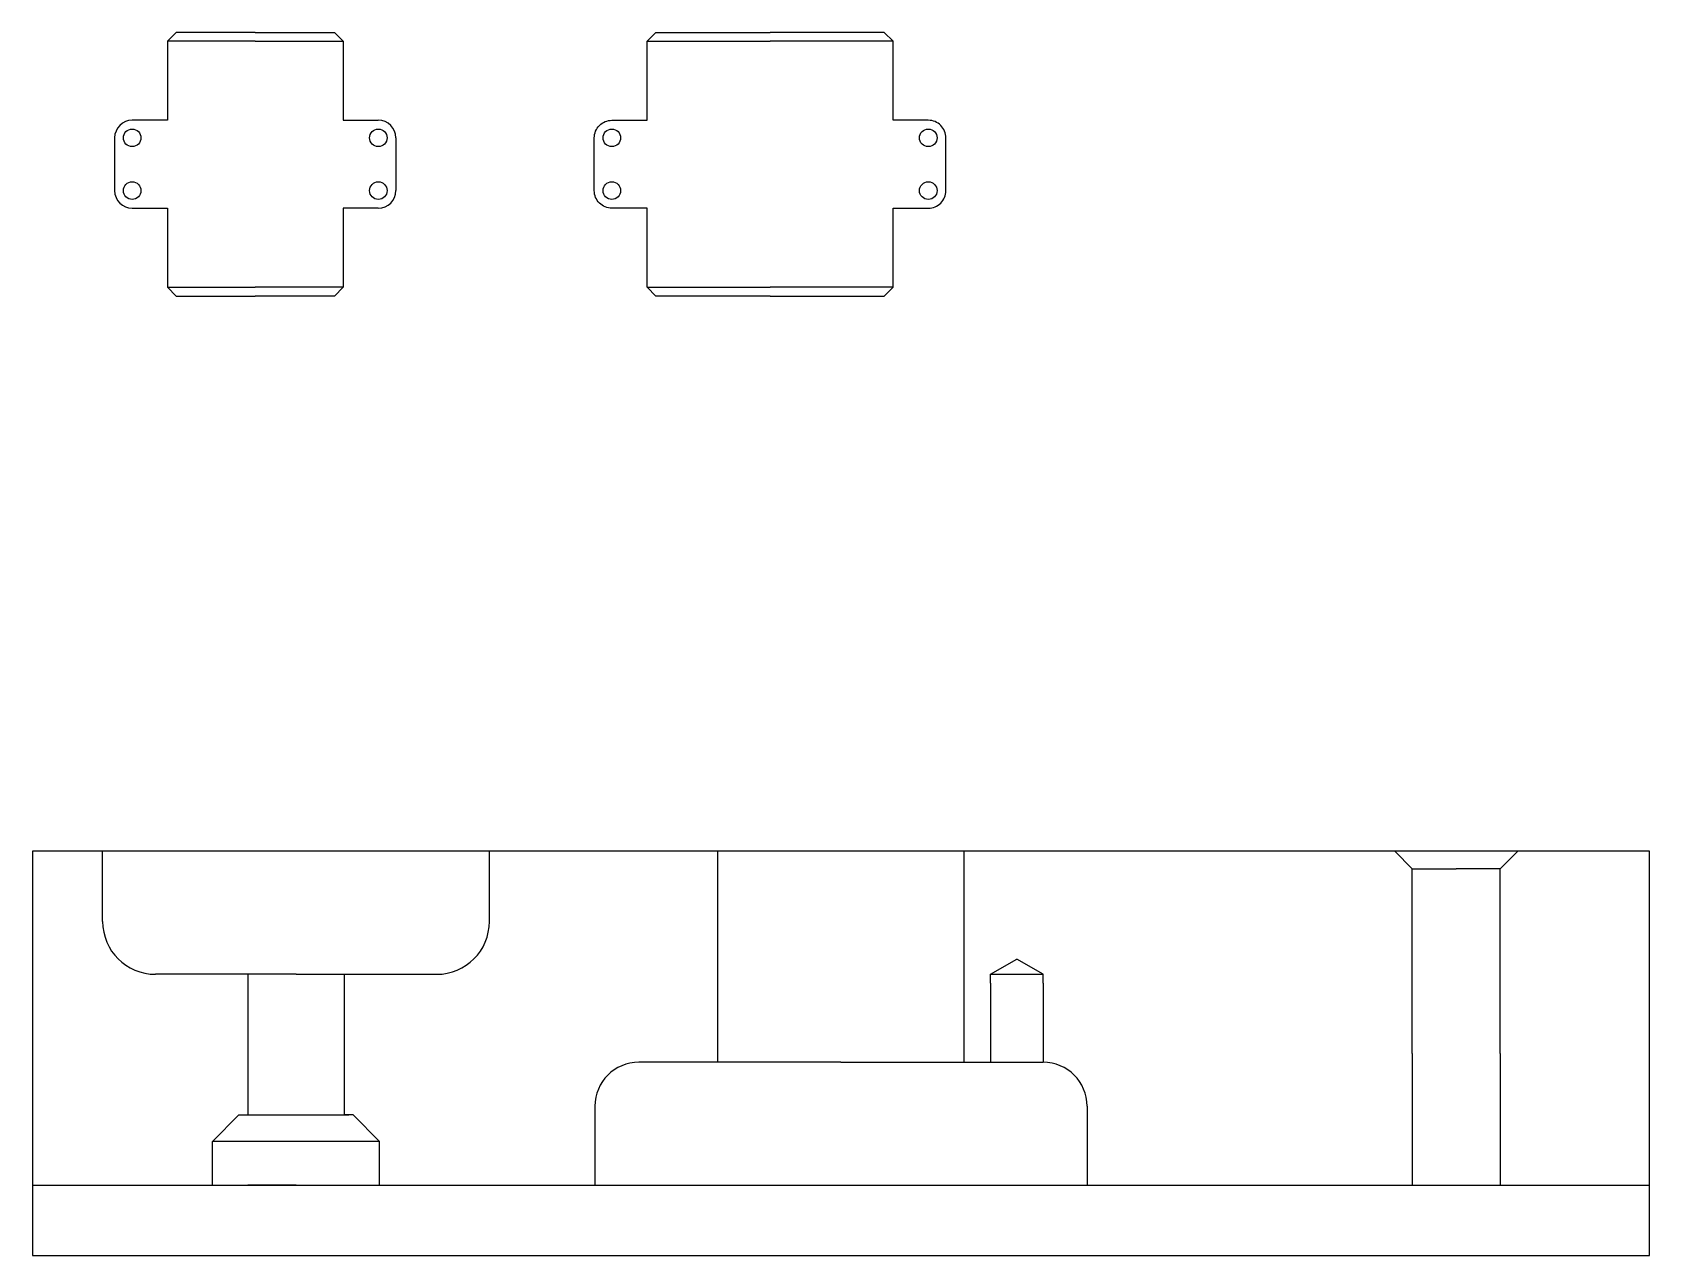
# Model space of a CAD drawing. Header units: millimetres. Extents: x 1330 to 2250, y 2333 to 3029.
import ezdxf

# ---------------------------------------------------------------- set-up
doc = ezdxf.new("R2010")
doc.units = ezdxf.units.MM

msp = doc.modelspace()

# ---------------------------------------------------------------- linework, layer by layer
for p, q in [((1407.09, 3023.79), (1412.09, 3028.79)), ((1457.09, 3028.79), (1412.09, 3028.79)), ((1457.09, 3028.79), (1502.09, 3028.79)), ((1507.09, 3023.79), (1502.09, 3028.79)), ((1407.09, 3023.79), (1407.09, 2978.79)), ((1407.09, 3023.79), (1407.09, 3023.79)), ((1457.09, 3023.79), (1407.53, 3023.79)), ((1457.09, 3023.79), (1506.65, 3023.79)), ((1507.09, 3023.79), (1507.09, 2978.79)), ((1507.09, 3023.79), (1507.09, 3023.79)), ((1407.09, 2978.79), (1387.09, 2978.79)), ((1507.09, 2978.79), (1527.09, 2978.79)), ((1377.09, 2968.79), (1377.09, 2938.79)), ((1537.09, 2968.79), (1537.09, 2938.79)), ((1387.09, 2928.79), (1407.09, 2928.79)), ((1407.09, 2928.79), (1407.09, 2883.79)), ((1527.09, 2928.79), (1507.09, 2928.79)), ((1507.09, 2928.79), (1507.09, 2883.79)), ((1407.09, 2883.79), (1407.09, 2883.79)), ((1407.09, 2883.79), (1412.09, 2878.79)), ((1407.09, 2883.79), (1457.09, 2883.79)), ((1507.09, 2883.79), (1457.09, 2883.79)), ((1507.09, 2883.79), (1502.09, 2878.79)), ((1507.09, 2883.79), (1507.09, 2883.79)), ((1412.09, 2878.79), (1457.09, 2878.79)), ((1502.09, 2878.79), (1457.09, 2878.79)), ((2250.28, 2563.13), (1330.28, 2563.13)), ((1330.28, 2563.13), (1330.28, 2333.13)), ((1370.28, 2523.13), (1370.28, 2563.13)), ((1590.28, 2523.13), (1590.28, 2563.13)), ((1720.28, 2443.13), (1720.28, 2563.13)), ((1860.28, 2443.13), (1860.28, 2563.13)), ((2105.28, 2563.13), (2115.28, 2553.13)), ((2175.28, 2563.13), (2165.28, 2553.13)), ((2175.28, 2563.13), (2175.28, 2563.13)), ((2250.28, 2333.13), (2250.28, 2563.13)), ((2115.28, 2448.13), (2115.28, 2553.13)), ((2115.28, 2553.13), (2140.28, 2553.13)), ((2165.28, 2553.13), (2140.28, 2553.13)), ((2165.28, 2448.13), (2165.28, 2553.13)), ((1875.28, 2493.13), (1890.28, 2501.79)), ((1905.28, 2493.13), (1890.28, 2501.79)), ((1480.28, 2493.13), (1400.28, 2493.13)), ((1452.78, 2493.13), (1452.78, 2413.13)), ((1480.28, 2493.13), (1560.28, 2493.13)), ((1507.78, 2413.13), (1507.78, 2493.13)), ((1875.28, 2488.13), (1875.28, 2493.13)), ((1875.28, 2493.13), (1905.28, 2493.13)), ((1875.28, 2488.13), (1875.28, 2443.13)), ((1905.28, 2488.13), (1905.28, 2493.13)), ((1905.28, 2488.13), (1905.28, 2443.13)), ((2115.28, 2448.13), (2115.28, 2373.13)), ((2165.28, 2448.13), (2165.28, 2373.13)), ((1790.28, 2443.13), (1675.28, 2443.13)), ((1790.28, 2443.13), (1905.28, 2443.13)), ((1450.28, 2413.13), (1510.28, 2413.13)), ((1650.28, 2418.13), (1650.28, 2373.13)), ((1930.28, 2418.13), (1930.28, 2373.13)), ((1527.78, 2398.13), (1432.78, 2398.13)), ((1330.28, 2373.13), (1480.28, 2373.13)), ((1480.28, 2373.13), (1452.78, 2373.13)), ((1480.28, 2373.13), (1507.78, 2373.13)), ((1480.28, 2373.13), (1790.28, 2373.13)), ((1790.28, 2373.13), (2140.28, 2373.13)), ((2140.28, 2373.13), (2250.28, 2373.13)), ((1330.28, 2333.13), (1480.28, 2333.13)), ((1480.28, 2333.13), (1790.28, 2333.13)), ((1790.28, 2333.13), (2140.28, 2333.13)), ((2140.28, 2333.13), (2250.28, 2333.13))]:
    msp.add_line(p, q)
for points in [[(1679.93, 2883.79), (1679.93, 2883.79), (1679.93, 2928.79), (1659.93, 2928.79, -0.414214), (1649.93, 2938.79), (1649.93, 2968.79, -0.414214), (1659.93, 2978.79), (1679.93, 2978.79), (1679.93, 3023.79), (1679.93, 3023.79), (1684.93, 3028.79), (1729.93, 3028.79), (1749.93, 3028.79)], [(1819.93, 2883.79), (1819.93, 2883.79), (1819.93, 2928.79), (1839.93, 2928.79, 0.414214), (1849.93, 2938.79), (1849.93, 2968.79, 0.414214), (1839.93, 2978.79), (1819.93, 2978.79), (1819.93, 3023.79), (1819.93, 3023.79), (1814.93, 3028.79), (1769.93, 3028.79), (1749.93, 3028.79)]]:
    msp.add_lwpolyline(points, format="xyb")
for points in [[(1680.37, 3023.79), (1729.93, 3023.79), (1749.93, 3023.79)], [(1819.49, 3023.79), (1769.93, 3023.79), (1749.93, 3023.79)], [(1749.93, 2878.79), (1729.93, 2878.79), (1684.93, 2878.79), (1679.93, 2883.79), (1729.93, 2883.79), (1749.93, 2883.79)], [(1749.93, 2878.79), (1769.93, 2878.79), (1814.93, 2878.79), (1819.93, 2883.79), (1769.93, 2883.79), (1749.93, 2883.79)], [(1432.78, 2373.13), (1432.78, 2393.13), (1432.78, 2398.13), (1447.78, 2413.13), (1452.78, 2413.13)], [(1527.78, 2373.13), (1527.78, 2393.13), (1527.78, 2398.13), (1512.78, 2413.13), (1507.78, 2413.13)]]:
    msp.add_lwpolyline(points)
for centre in [(1387.09, 2968.79), (1527.09, 2968.79), (1659.93, 2968.79), (1839.93, 2968.79), (1387.09, 2938.79), (1527.09, 2938.79), (1659.93, 2938.79), (1839.93, 2938.79)]:
    msp.add_circle(centre, 5)
for centre, radius, start, end in [((1387.09, 2968.79), 10, 90, 180), ((1527.09, 2968.79), 10, 0, 90), ((1387.09, 2938.79), 10, 180, 270), ((1527.09, 2938.79), 10, 270, 0), ((1400.28, 2523.13), 30, 180, 270), ((1560.28, 2523.13), 30, 270, 0), ((1675.28, 2418.13), 25, 90, 180), ((1905.28, 2418.13), 25, 360, 90)]:
    msp.add_arc(centre, radius, start, end)

doc.saveas('drawing.dxf')
